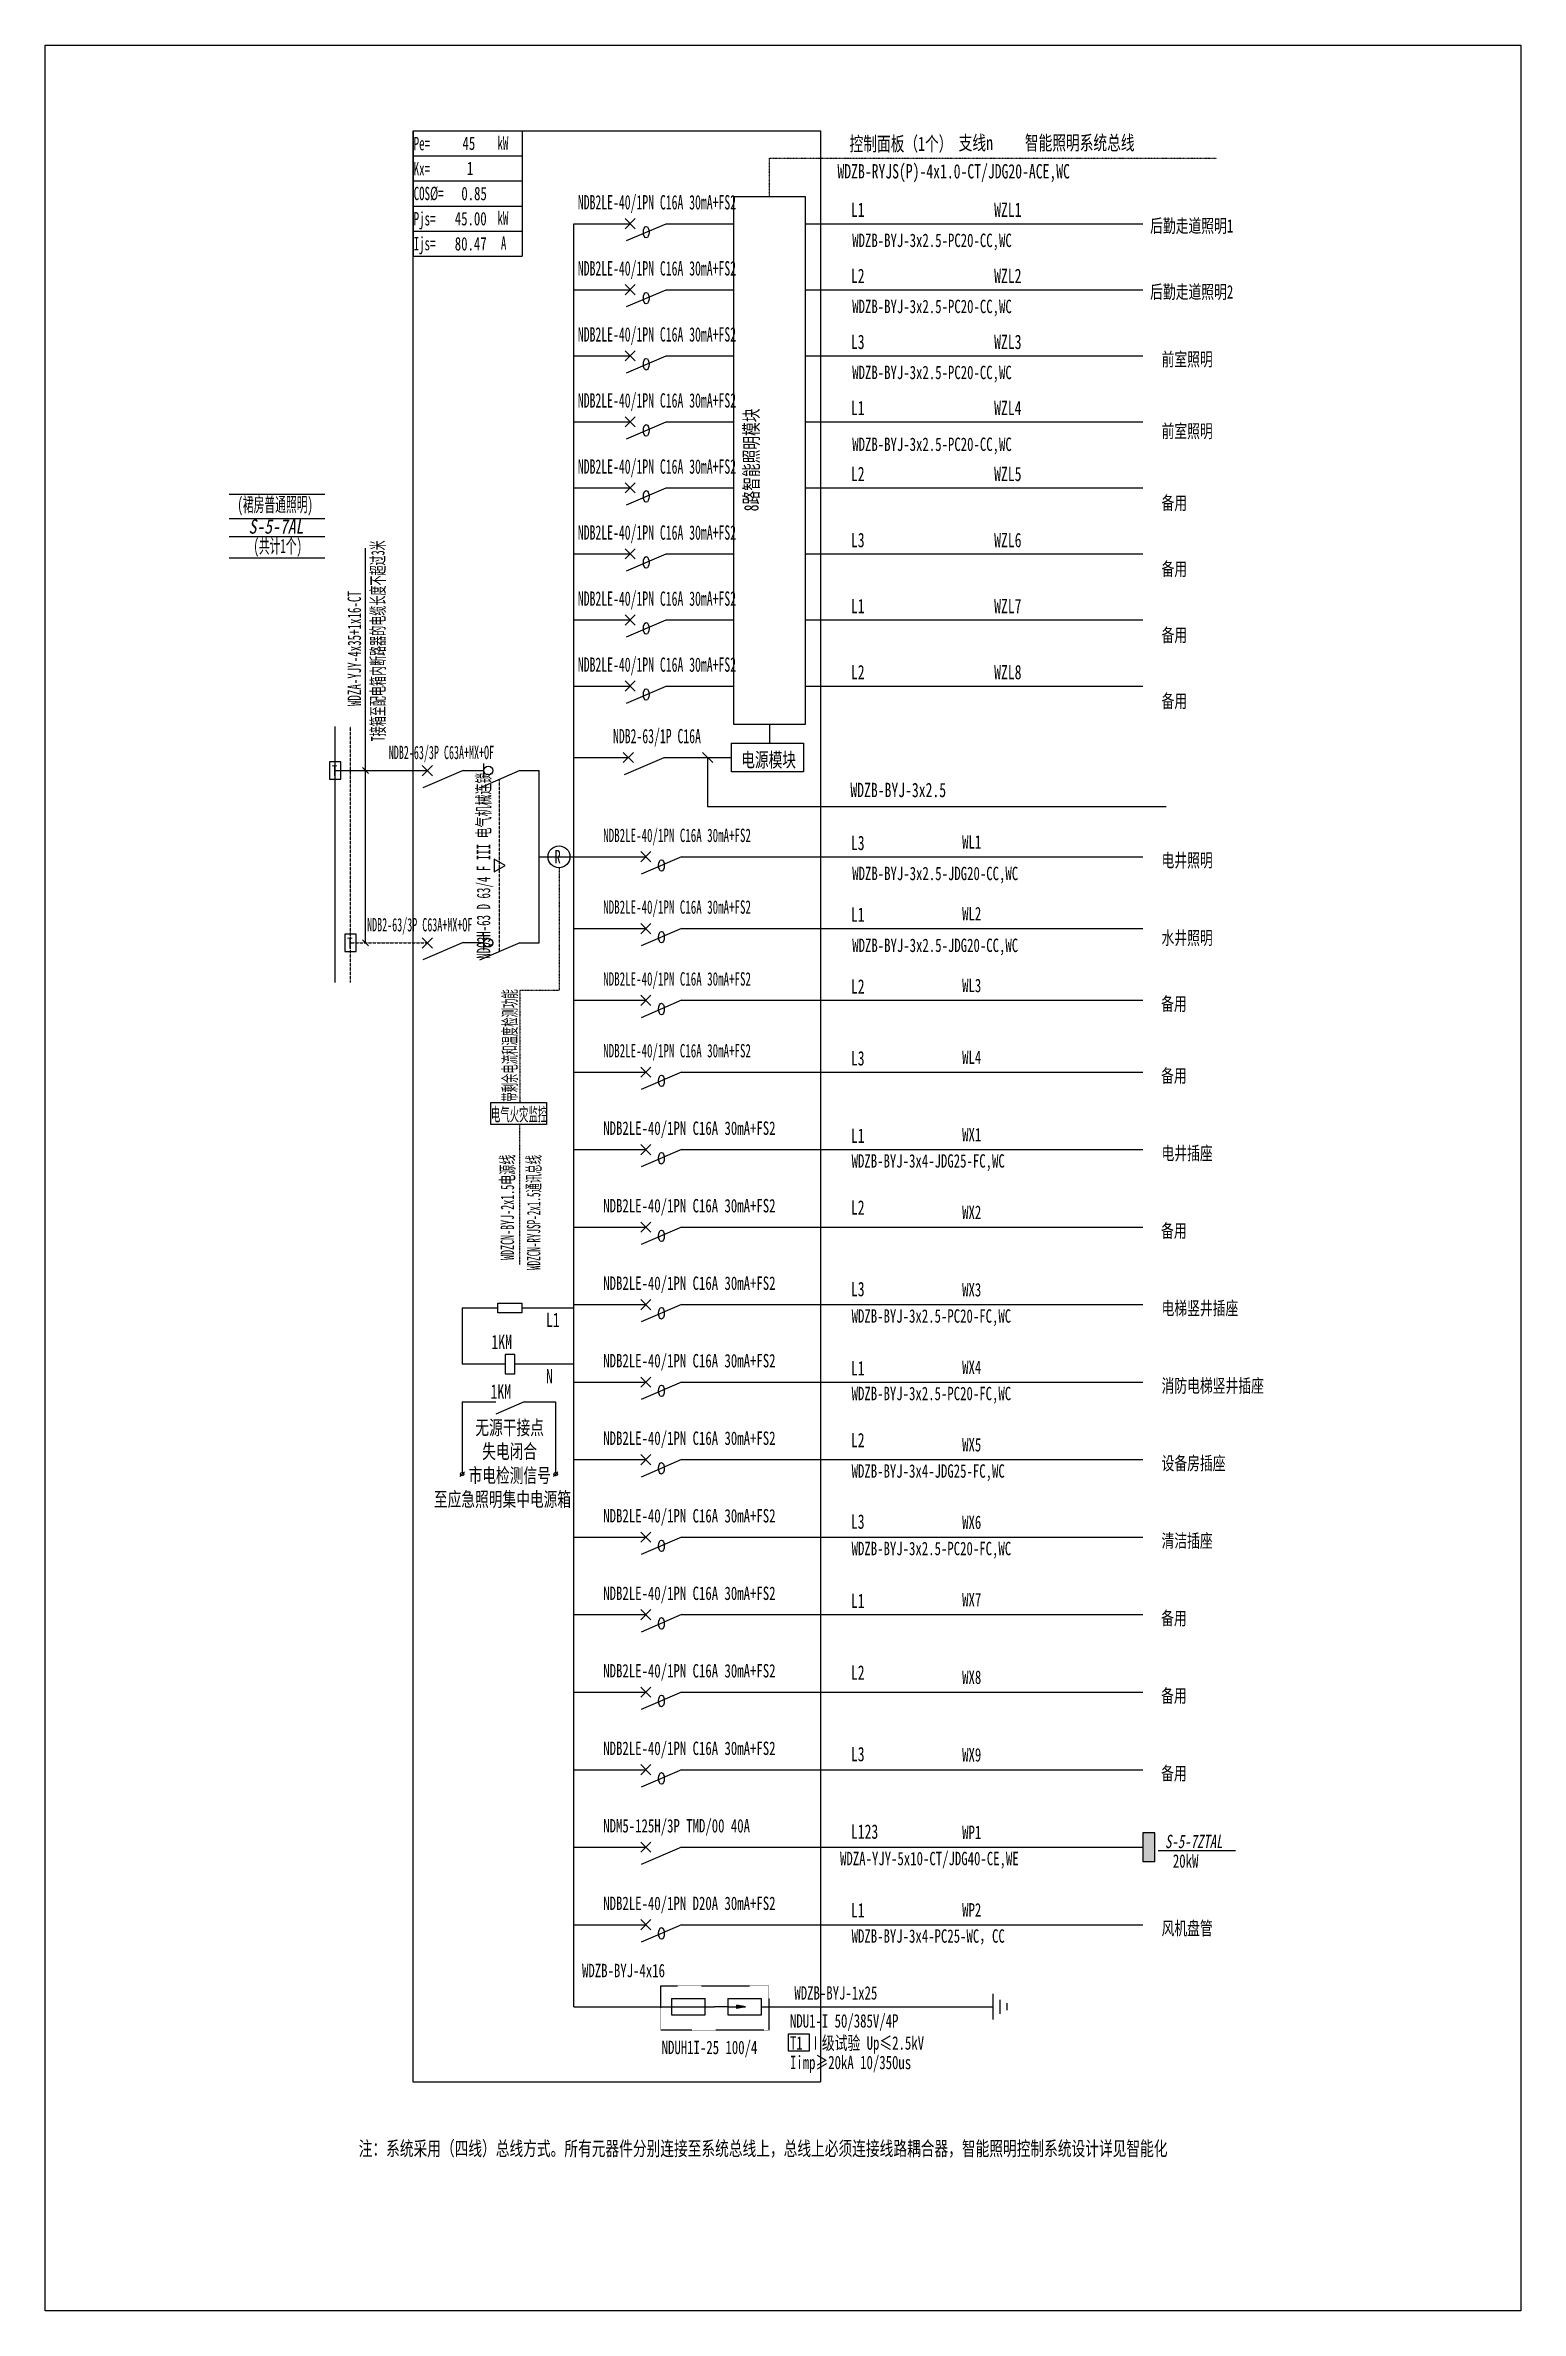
# Model space of a CAD drawing. Extents: x 246592 to 248259, y 287970 to 290531.
import ezdxf
from ezdxf.enums import TextEntityAlignment as Align

# ---------------------------------------------------------------- set-up
doc = ezdxf.new("R2010")
doc.units = 0
doc.header["$MEASUREMENT"] = 0
for name, pattern in [('DASH', [0.35, 0.25, -0.1]), ('DASHDOT', [1, 0.5, -0.25, 0, -0.25]), ('DASHDOT2', [0.5, 0.25, -0.125, 0, -0.125]), ('DASHDOTX2', [2, 1, -0.5, 0, -0.5]), ('DASHED', [0.75, 0.5, -0.25]), ('DASHED2', [0.375, 0.25, -0.125])]:
    doc.linetypes.add(name, pattern=pattern)
for name, color, linetype in [('D_E_Eqpm(强电设备)', 100, 'Continuous'), ('D_E_Eqpm（强电设备）', 100, 'Continuous'), ('D_E_Text(强电文字)', 51, 'Continuous'), ('D_E_Text（强电文字）', 51, 'Continuous'), ('D_E_Tray（强电普通桥架）', 51, 'Continuous'), ('D_E_Wire(强电线缆)', 10, 'Continuous'), ('D_E_WireEm（强电应急照明线缆）', 10, 'DASHED'), ('D_E_Wire（强电线缆）', 10, 'Continuous'), ('D_El_Eqpm（弱电设备）', 100, 'Continuous'), ('D_El_Text（弱电文字）', 51, 'Continuous'), ('DQ-漏电火灾', 80, 'Continuous'), ('DQ_Eqpm', 100, 'Continuous'), ('E_E_Eqpm（强电设备）', 100, 'Continuous'), ('E_E_Wire（强电线缆）', 10, 'Continuous'), ('FL04GGFW_E72-配电箱系统图-塔楼部分$0$D_E_Text（强电文字）', 51, 'Continuous'), ('FL09U293_E72-地下室配电箱系统图$0$D_E_Eqpm（强电设备）', 100, 'Continuous'), ('系统图', 220, 'Continuous')]:
    doc.layers.add(name, color=color, linetype=linetype)
doc.styles.add('FL04GGFW_E72-配电箱系统图-塔楼部分$0$电气', font='', dxfattribs={"width": 0.7})
doc.styles.add('电气', font='', dxfattribs={"width": 0.7})
doc.styles.add('电气箱', font='simhei.ttf', dxfattribs={"width": 0.8, "oblique": 10})
doc.styles.get('FL04GGFW_E72-配电箱系统图-塔楼部分$0$电气').set_extended_font_data('SimSun')
doc.styles.get('电气').set_extended_font_data('SimSun')

msp = doc.modelspace()

# ---------------------------------------------------------------- hatches: boundary and pattern name
at = {"layer": 'D_E_Eqpm（强电设备）'}
msp.add_hatch(color=51, dxfattribs=at).paths.add_polyline_path([(247832.1, 288510.6), (247845.6, 288510.6), (247845.6, 288478.1), (247832.1, 288478.1)])

# ---------------------------------------------------------------- linework, layer by layer
at = {"linetype": 'DASHED'}
for p, q in [((247007.3, 290434.5, 0), (247467.7, 290434.5, 0)), ((247007.3, 288228.7, 0), (247007.3, 290434.5, 0)), ((247467.7, 290434.5, 0), (247467.7, 288228.7, 0)), ((247467.7, 288228.7, 0), (247007.3, 288228.7, 0))]:
    msp.add_line(p, q, dxfattribs=at)
for p, q in [((246799.2, 290023.6, 0), (246907.4, 290023.6, 0)), ((246799.2, 289996.3, 0), (246907.4, 289996.3, 0)), ((246799.2, 289976, 0), (246907.4, 289976, 0)), ((246799.2, 289951.6, 0), (246907.4, 289951.6, 0))]:
    msp.add_line(p, q)
at = {"linetype": 'DASHED2'}
for p, q in [((247287.2, 288337.8, 0), (247409.4, 288337.8, 0)), ((247287.2, 288287.5, 0), (247287.2, 288337.8, 0)), ((247409.4, 288337.8, 0), (247409.4, 288287.5, 0)), ((247409.4, 288287.5, 0), (247287.2, 288287.5, 0))]:
    msp.add_line(p, q, dxfattribs=at)
at = {"layer": 'D_E_Eqpm(强电设备)'}
for p, q in [((247017.6, 289705.4, 0), (247029.1, 289716.9, 0)), ((247029.1, 289705.4, 0), (247017.6, 289716.9, 0)), ((247017.6, 289510.7, 0), (247029.1, 289522.2, 0)), ((247029.1, 289510.7, 0), (247017.6, 289522.2, 0)), ((247299.1, 288323.2, 0), (247337.2, 288323.2, 0)), ((247299.1, 288323.2, 0), (247299.1, 288304.8, 0)), ((247337.1, 288304.8, 0), (247337.1, 288323.2, 0)), ((247363, 288314, 0), (247347.7, 288314, 0)), ((247363, 288323.2, 0), (247401, 288323.2, 0)), ((247363, 288323.2, 0), (247363, 288304.8, 0)), ((247363, 288314, 0), (247382.7, 288314, 0)), ((247382.7, 288314, 0), (247373.2, 288315.9, 0)), ((247373.2, 288312, 0), (247373.2, 288315.9, 0)), ((247382.7, 288314, 0), (247373.2, 288312, 0)), ((247400.9, 288304.8, 0), (247400.9, 288323.2, 0)), ((247299.1, 288304.8, 0), (247337.1, 288304.8, 0)), ((247363, 288304.8, 0), (247400.9, 288304.8, 0))]:
    msp.add_line(p, q, dxfattribs=at)
msp.add_solid([(247373.2, 288312, 0), (247382.7, 288314, 0), (247373.2, 288315.9, 0)], dxfattribs=at)
at = {"layer": 'D_E_Eqpm（强电设备）'}
for p, q in [((247450.5, 290359.6, 0), (247369.3, 290359.6, 0)), ((247369.3, 290359.6, 0), (247369.3, 289763.8, 0)), ((247450.5, 289763.8, 0), (247450.5, 290359.6, 0)), ((247369.3, 289763.8, 0), (247450.5, 289763.8, 0)), ((247367.2, 289742.3, 0), (247448.3, 289742.3, 0)), ((247367.2, 289709.8, 0), (247367.2, 289742.3, 0)), ((247448.3, 289742.3, 0), (247448.3, 289709.8, 0)), ((247127.9, 289711.2, 0), (247082.1, 289691.5, 0)), ((247087.3, 289703.1, 0), (247087.3, 289719.3, 0)), ((247448.3, 289709.8, 0), (247367.2, 289709.8, 0)), ((247264.4, 289608.1, 0), (247275.8, 289619.6, 0)), ((247275.8, 289608.1, 0), (247264.4, 289619.6, 0)), ((247111.2, 289604, 0), (247098.7, 289611.2, 0)), ((247098.7, 289611.2, 0), (247098.7, 289596.8, 0)), ((247098.7, 289596.8, 0), (247111.2, 289604, 0)), ((247310.7, 289613.8, 0), (247264.9, 289594.2, 0)), ((247127.9, 289516.5, 0), (247082.1, 289496.8, 0)), ((247087.3, 289508.3, 0), (247087.3, 289524.6, 0)), ((247264.4, 289526.9, 0), (247275.8, 289538.4, 0)), ((247275.8, 289526.9, 0), (247264.4, 289538.4, 0)), ((247310.7, 289532.7, 0), (247264.9, 289513.1, 0)), ((247264.4, 289445.8, 0), (247275.8, 289457.3, 0)), ((247275.8, 289445.8, 0), (247264.4, 289457.3, 0)), ((247310.7, 289451.6, 0), (247264.9, 289431.9, 0)), ((247264.4, 289364.7, 0), (247275.8, 289376.2, 0)), ((247275.8, 289364.7, 0), (247264.4, 289376.2, 0)), ((247310.7, 289370.4, 0), (247264.9, 289350.8, 0)), ((247264.4, 289277.1, 0), (247275.8, 289288.5, 0)), ((247275.8, 289277.1, 0), (247264.4, 289288.5, 0)), ((247310.7, 289282.8, 0), (247264.9, 289263.2, 0)), ((247264.4, 289189.5, 0), (247275.8, 289200.9, 0)), ((247275.8, 289189.5, 0), (247264.4, 289200.9, 0)), ((247310.7, 289195.2, 0), (247264.9, 289175.6, 0)), ((247103.1, 289109.3, 0), (247130.1, 289109.3, 0)), ((247103.1, 289098.5, 0), (247103.1, 289109.3, 0)), ((247130.1, 289109.3, 0), (247130.1, 289098.5, 0)), ((247264.4, 289101.9, 0), (247275.8, 289113.3, 0)), ((247275.8, 289101.9, 0), (247264.4, 289113.3, 0)), ((247310.7, 289107.6, 0), (247264.9, 289088, 0)), ((247130.1, 289098.5, 0), (247103.1, 289098.5, 0)), ((247122, 289051.1, 0), (247111.2, 289051.1, 0)), ((247111.2, 289051.1, 0), (247111.2, 289029.4, 0)), ((247111.2, 289029.4, 0), (247122, 289029.4, 0)), ((247122, 289029.4, 0), (247122, 289051.1, 0)), ((247264.4, 289014.3, 0), (247275.8, 289025.7, 0)), ((247275.8, 289014.3, 0), (247264.4, 289025.7, 0)), ((247310.7, 289020, 0), (247264.9, 289000.4, 0)), ((247132.6, 288997.6, 0), (247100.6, 288983.9, 0)), ((247264.4, 288926.6, 0), (247275.8, 288938.1, 0)), ((247275.8, 288926.6, 0), (247264.4, 288938.1, 0)), ((247310.7, 288932.4, 0), (247264.9, 288912.7, 0)), ((247060.1, 288913.5, 0), (247065.2, 288918.7, 0)), ((247165.8, 288913.5, 0), (247170.9, 288918.7, 0)), ((247264.4, 288839, 0), (247275.8, 288850.5, 0)), ((247275.8, 288839, 0), (247264.4, 288850.5, 0)), ((247310.7, 288844.8, 0), (247264.9, 288825.1, 0)), ((247264.4, 288751.4, 0), (247275.8, 288762.9, 0)), ((247275.8, 288751.4, 0), (247264.4, 288762.9, 0)), ((247310.7, 288757.2, 0), (247264.9, 288737.5, 0)), ((247264.4, 288663.8, 0), (247275.8, 288675.3, 0)), ((247275.8, 288663.8, 0), (247264.4, 288675.3, 0)), ((247310.7, 288669.6, 0), (247264.9, 288649.9, 0)), ((247264.4, 288576.2, 0), (247275.8, 288587.7, 0)), ((247275.8, 288576.2, 0), (247264.4, 288587.7, 0)), ((247310.7, 288581.9, 0), (247264.9, 288562.3, 0)), ((247264.4, 288488.6, 0), (247275.8, 288500.1, 0)), ((247275.8, 288488.6, 0), (247264.4, 288500.1, 0)), ((247310.7, 288494.3, 0), (247264.9, 288474.7, 0)), ((247264.4, 288401, 0), (247275.8, 288412.5, 0)), ((247275.8, 288401, 0), (247264.4, 288412.5, 0)), ((247310.7, 288406.7, 0), (247264.9, 288387.1, 0))]:
    msp.add_line(p, q, dxfattribs=at)
at = {"layer": 'D_E_Eqpm（强电设备）', "linetype": 'DASH'}
msp.add_line((247105, 289506.6, 0), (247105, 289701.4, 0), dxfattribs=at)
at = {"layer": 'D_E_Eqpm（强电设备）', "elevation": 0}
msp.add_lwpolyline([(247845.6, 288478.1), (247845.6, 288510.6), (247832.1, 288510.6), (247832.1, 288478.1)], close=True, dxfattribs=at)
at = {"layer": 'D_E_Eqpm（强电设备）'}
for centre, radius in [((247092.2, 289711.2, 0), 4.93), ((247092.2, 289516.5, 0), 4.93), ((247062.6, 288916.1, 0), 1.95), ((247168.3, 288916.1, 0), 1.95)]:
    msp.add_circle(centre, radius, dxfattribs=at)
for centre in [(247270.7, 290319.8, 0), (247270.7, 290245.2, 0), (247270.7, 290170.5, 0), (247270.7, 290095.8, 0), (247270.7, 290021.2, 0), (247270.7, 289946.5, 0), (247270.7, 289871.9, 0), (247270.7, 289797.2, 0), (247287.8, 289604, 0), (247287.8, 289522.9, 0), (247287.8, 289441.7, 0), (247287.8, 289360.6, 0), (247287.8, 289273, 0), (247287.8, 289185.4, 0), (247287.8, 289097.8, 0), (247287.8, 289010.2, 0), (247287.8, 288922.6, 0), (247287.8, 288835, 0), (247287.8, 288747.3, 0), (247287.8, 288659.7, 0), (247287.8, 288572.1, 0), (247287.8, 288396.9, 0)]:
    msp.add_ellipse(centre, major_axis=(0, 6.53), ratio=0.500475, dxfattribs=at)
at = {"layer": 'D_E_Text(强电文字)', "color": 51}
for p, q in [((246953.4, 289516.5, 0), (246953.4, 289962.7, 0)), ((246950, 289714.6, 0), (246956.8, 289707.8, 0)), ((246950, 289519.8, 0), (246956.8, 289513.1, 0))]:
    msp.add_line(p, q, dxfattribs=at)
at = {"layer": 'D_E_Text（强电文字）'}
for p, q in [((247007.3, 290434.5, 0), (247130.4, 290434.5, 0)), ((247007.3, 290434.5, 0), (247007.3, 290292.5, 0)), ((247130.4, 290434.5, 0), (247130.4, 290292.5, 0)), ((247007.3, 290406.1, 0), (247130.4, 290406.1, 0)), ((247007.3, 290377.7, 0), (247130.4, 290377.7, 0)), ((247007.3, 290349.3, 0), (247130.4, 290349.3, 0)), ((247007.3, 290320.9, 0), (247130.4, 290320.9, 0)), ((247007.3, 290292.5, 0), (247130.4, 290292.5, 0)), ((247936.7, 288490.1, 0), (247849.2, 288490.1, 0)), ((247431.5, 288283.3, 0), (247455, 288283.3, 0)), ((247431.5, 288263.9, 0), (247431.5, 288283.3, 0)), ((247455, 288263.9, 0), (247431.5, 288263.9, 0)), ((247455, 288283.3, 0), (247455, 288263.9, 0))]:
    msp.add_line(p, q, dxfattribs=at)
at = {"layer": 'D_E_Wire(强电线缆)'}
for p, q in [((247189, 288314, 0), (247189, 290329.4, 0)), ((246919, 289471.8, 0), (246919, 289761.2, 0)), ((246919, 289711.2, 0), (247023.4, 289711.2, 0))]:
    msp.add_line(p, q, dxfattribs=at)
at = {"layer": 'D_E_Wire(强电线缆)', "color": 10}
for p, q in [((247189, 290329.4, 0), (247252.5, 290329.4, 0)), ((247293.1, 290329.4, 0), (247369.3, 290329.4, 0)), ((247450.5, 290329.4, 0), (247832.1, 290329.4, 0)), ((247189, 290254.8, 0), (247252.5, 290254.8, 0)), ((247293.1, 290254.8, 0), (247369.3, 290254.8, 0)), ((247450.5, 290254.8, 0), (247832.1, 290254.8, 0)), ((247189, 290180.1, 0), (247252.5, 290180.1, 0)), ((247293.1, 290180.1, 0), (247369.3, 290180.1, 0)), ((247450.5, 290180.1, 0), (247832.1, 290180.1, 0)), ((247189, 290105.4, 0), (247252.5, 290105.4, 0)), ((247293.1, 290105.4, 0), (247369.3, 290105.4, 0)), ((247450.5, 290105.4, 0), (247832.1, 290105.4, 0)), ((247189, 290030.8, 0), (247252.5, 290030.8, 0)), ((247293.1, 290030.8, 0), (247369.3, 290030.8, 0)), ((247450.5, 290030.8, 0), (247832.1, 290030.8, 0)), ((247189, 289956.1, 0), (247252.5, 289956.1, 0)), ((247293.1, 289956.1, 0), (247369.3, 289956.1, 0)), ((247450.5, 289956.1, 0), (247832.1, 289956.1, 0)), ((247189, 289881.5, 0), (247252.5, 289881.5, 0)), ((247293.1, 289881.5, 0), (247369.3, 289881.5, 0)), ((247450.5, 289881.5, 0), (247832.1, 289881.5, 0)), ((247189, 289806.8, 0), (247252.5, 289806.8, 0)), ((247293.1, 289806.8, 0), (247369.3, 289806.8, 0)), ((247450.5, 289806.8, 0), (247832.1, 289806.8, 0)), ((247189, 289726.1, 0), (247250.4, 289726.1, 0)), ((247291, 289726.1, 0), (247367.2, 289726.1, 0)), ((247310.7, 289370.4, 0), (247443.2, 289370.4, 0)), ((247443.2, 289370.4, 0), (247832.1, 289370.4, 0))]:
    msp.add_line(p, q, dxfattribs=at)
at = {"layer": 'D_E_Wire(强电线缆)', "linetype": 'DASH'}
for p, q in [((246936.3, 289471.8, 0), (246936.3, 289761.2, 0)), ((246936.3, 289516.5, 0), (247023.4, 289516.5, 0))]:
    msp.add_line(p, q, dxfattribs=at)
at = {"layer": 'D_E_WireEm（强电应急照明线缆）'}
msp.add_line((247087.3, 289516.5, 0), (247063.1, 289516.5, 0), dxfattribs=at)
at = {"layer": 'D_E_Wire（强电线缆）', "linetype": 'DASHDOT2'}
for p, q in [((247409.9, 290403.4, 0), (247915.4, 290403.4, 0)), ((247409.9, 290359.6, 0), (247409.9, 290403.4, 0))]:
    msp.add_line(p, q, dxfattribs=at)
at = {"layer": 'D_E_Wire（强电线缆）'}
for p, q in [((247063.8, 289711.5, 0), (247087.3, 289711.2, 0)), ((247127.9, 289711.2, 0), (247149.8, 289711.2, 0)), ((247149.8, 289516.5, 0), (247149.8, 289711.2, 0)), ((247149.8, 289613.8, 0), (247189, 289613.8, 0)), ((247189, 289613.8, 0), (247270.1, 289613.8, 0)), ((247310.7, 289613.8, 0), (247832.1, 289613.8, 0)), ((247127.9, 289516.5, 0), (247149.8, 289516.5, 0)), ((247189, 289532.7, 0), (247270.1, 289532.7, 0)), ((247310.7, 289532.7, 0), (247832.1, 289532.7, 0)), ((247189, 289451.6, 0), (247270.1, 289451.6, 0)), ((247310.7, 289451.6, 0), (247832.1, 289451.6, 0)), ((247189, 289370.4, 0), (247270.1, 289370.4, 0)), ((247189, 289282.8, 0), (247270.1, 289282.8, 0)), ((247310.7, 289282.8, 0), (247832.1, 289282.8, 0)), ((247189, 289195.2, 0), (247270.1, 289195.2, 0)), ((247310.7, 289195.2, 0), (247832.1, 289195.2, 0)), ((247189, 289107.6, 0), (247270.1, 289107.6, 0)), ((247310.7, 289107.6, 0), (247832.1, 289107.6, 0)), ((247189, 289020, 0), (247270.1, 289020, 0)), ((247310.7, 289020, 0), (247832.1, 289020, 0)), ((247189, 288932.4, 0), (247270.1, 288932.4, 0)), ((247310.7, 288932.4, 0), (247832.1, 288932.4, 0)), ((247189, 288844.8, 0), (247270.1, 288844.8, 0)), ((247310.7, 288844.8, 0), (247832.1, 288844.8, 0)), ((247189, 288757.2, 0), (247270.1, 288757.2, 0)), ((247310.7, 288757.2, 0), (247832.1, 288757.2, 0)), ((247189, 288669.6, 0), (247270.1, 288669.6, 0)), ((247310.7, 288669.6, 0), (247832.1, 288669.6, 0)), ((247189, 288581.9, 0), (247270.1, 288581.9, 0)), ((247310.7, 288581.9, 0), (247832.1, 288581.9, 0)), ((247189, 288494.3, 0), (247270.1, 288494.3, 0)), ((247189, 288494.3, 0), (247270.1, 288494.3, 0)), ((247310.7, 288494.3, 0), (247832.1, 288494.3, 0)), ((247189, 288406.7, 0), (247270.1, 288406.7, 0)), ((247310.7, 288406.7, 0), (247832.1, 288406.7, 0)), ((247189, 288314, 0), (247347.7, 288314, 0)), ((247400.9, 288314, 0), (247662.8, 288314, 0)), ((247662.8, 288299.6, 0), (247662.8, 288328.5, 0)), ((247670.7, 288306.1, 0), (247670.7, 288321.9, 0)), ((247678.6, 288310, 0), (247678.6, 288317.9, 0))]:
    msp.add_line(p, q, dxfattribs=at)
at = {"layer": 'D_E_Wire（强电线缆）', "ltscale": 3.5}
for p, q in [((247062.6, 289103.9, 0), (247103.1, 289103.9, 0)), ((247062.6, 289103.9, 0), (247062.6, 289040.3, 0)), ((247130.1, 289103.9, 0), (247189, 289103.9, 0)), ((247111.2, 289040.3, 0), (247062.6, 289040.3, 0)), ((247189, 289040.3, 0), (247122, 289040.3, 0)), ((247062.6, 288997.6, 0), (247100.6, 288997.6, 0)), ((247062.6, 288997.6, 0), (247062.6, 288918, 0)), ((247132.6, 288997.6, 0), (247168.3, 288997.6, 0)), ((247168.3, 288997.6, 0), (247168.3, 288918, 0))]:
    msp.add_line(p, q, dxfattribs=at)
at = {"layer": 'D_El_Eqpm（弱电设备）', "color": 3}
for p, q in [((247094.9, 289335.9, 0), (247158, 289335.9, 0)), ((247094.9, 289311.2, 0), (247094.9, 289335.9, 0)), ((247158, 289311.2, 0), (247094.9, 289311.2, 0)), ((247158, 289311.2, 0), (247094.9, 289311.2, 0)), ((247158, 289335.9, 0), (247158, 289311.2, 0))]:
    msp.add_line(p, q, dxfattribs=at)
at = {"layer": 'DQ-漏电火灾', "linetype": 'DASHDOT', "ltscale": 0.5}
for p, q in [((247172.1, 289601.4, 0), (247172.1, 289463.2, 0)), ((247127.8, 289463.2, 0), (247127.8, 289335.9, 0)), ((247127.8, 289463.2, 0), (247172.1, 289463.2, 0)), ((247127.8, 289153.1, 0), (247127.8, 289311.2, 0))]:
    msp.add_line(p, q, dxfattribs=at)
at = {"layer": 'DQ-漏电火灾', "color": 3}
msp.add_circle((247172.1, 289613.8, 0), 12.4, dxfattribs=at)
at = {"layer": 'DQ_Eqpm'}
for p, q in [((246925.5, 289721.1, 0), (246912.6, 289721.1, 0)), ((246912.6, 289721.1, 0), (246912.6, 289701.6, 0)), ((246925.5, 289701.6, 0), (246925.5, 289721.1, 0)), ((246912.6, 289701.6, 0), (246925.5, 289701.6, 0)), ((246942.8, 289526.4, 0), (246929.9, 289526.4, 0)), ((246929.9, 289526.4, 0), (246929.9, 289506.9, 0)), ((246942.8, 289506.9, 0), (246942.8, 289526.4, 0)), ((246929.9, 289506.9, 0), (246942.8, 289506.9, 0))]:
    msp.add_line(p, q, dxfattribs=at)
at = {"layer": 'E_E_Eqpm（强电设备）', "color": 100}
for p, q in [((247246.8, 290323.7, 0), (247258.3, 290335.1, 0)), ((247258.3, 290323.7, 0), (247246.8, 290335.1, 0)), ((247248.3, 290310.2, 0), (247293.1, 290329.4, 0)), ((247246.8, 290249, 0), (247258.3, 290260.5, 0)), ((247258.3, 290249, 0), (247246.8, 290260.5, 0)), ((247248.3, 290235.6, 0), (247293.1, 290254.8, 0)), ((247246.8, 290174.4, 0), (247258.3, 290185.8, 0)), ((247258.3, 290174.4, 0), (247246.8, 290185.8, 0)), ((247248.3, 290160.9, 0), (247293.1, 290180.1, 0)), ((247246.8, 290099.7, 0), (247258.3, 290111.2, 0)), ((247258.3, 290099.7, 0), (247246.8, 290111.2, 0)), ((247248.3, 290086.3, 0), (247293.1, 290105.4, 0)), ((247246.8, 290025, 0), (247258.3, 290036.5, 0)), ((247258.3, 290025, 0), (247246.8, 290036.5, 0)), ((247248.3, 290011.6, 0), (247293.1, 290030.8, 0)), ((247246.8, 289950.4, 0), (247258.3, 289961.9, 0)), ((247258.3, 289950.4, 0), (247246.8, 289961.9, 0)), ((247248.3, 289936.9, 0), (247293.1, 289956.1, 0)), ((247246.8, 289875.7, 0), (247258.3, 289887.2, 0)), ((247258.3, 289875.7, 0), (247246.8, 289887.2, 0)), ((247248.3, 289862.3, 0), (247293.1, 289881.5, 0)), ((247246.8, 289801.1, 0), (247258.3, 289812.5, 0)), ((247258.3, 289801.1, 0), (247246.8, 289812.5, 0)), ((247248.3, 289787.6, 0), (247293.1, 289806.8, 0)), ((247244.7, 289720.3, 0), (247256.1, 289731.8, 0)), ((247256.1, 289720.3, 0), (247244.7, 289731.8, 0)), ((247246.2, 289706.9, 0), (247291, 289726.1, 0))]:
    msp.add_line(p, q, dxfattribs=at)
at = {"layer": 'E_E_Wire（强电线缆）'}
msp.add_line((247409.9, 289763.8, 0), (247409.9, 289742.3, 0), dxfattribs=at)
at = {"layer": 'FL04GGFW_E72-配电箱系统图-塔楼部分$0$D_E_Text（强电文字）'}
for p, q in [((247345.8, 289720.3, 0), (247334.3, 289731.8, 0)), ((247340, 289726.1, 0), (247340, 289670.5, 0)), ((247340, 289670.5, 0), (247858.4, 289670.5, 0))]:
    msp.add_line(p, q, dxfattribs=at)
at = {"layer": 'FL09U293_E72-地下室配电箱系统图$0$D_E_Eqpm（强电设备）'}
for p, q in [((247063.8, 289711.5, 0), (247018.1, 289691.9, 0)), ((247063.8, 289516.8, 0), (247018.1, 289497.2, 0))]:
    msp.add_line(p, q, dxfattribs=at)
at = {"layer": '系统图', "ltscale": 9973.992009}
msp.add_lwpolyline([(246591.5, 290531), (248259, 290531), (248259, 287970.5), (246591.5, 287970.5)], close=True, dxfattribs=at)

# ---------------------------------------------------------------- texts
at = {"layer": 'D_E_Text(强电文字)', "style": 'FL04GGFW_E72-配电箱系统图-塔楼部分$0$电气', "width": 0.6}
for s, p in [('NDB2LE-40/1PN C16A 30mA+FS2', (247282.8, 290345.5, 0)), ('NDB2LE-40/1PN C16A 30mA+FS2', (247282.8, 290270.8, 0)), ('NDB2LE-40/1PN C16A 30mA+FS2', (247282.8, 290196.1, 0)), ('NDB2LE-40/1PN C16A 30mA+FS2', (247282.8, 290121.5, 0)), ('NDB2LE-40/1PN C16A 30mA+FS2', (247282.8, 290046.8, 0)), ('NDB2LE-40/1PN C16A 30mA+FS2', (247282.8, 289972.2, 0)), ('NDB2LE-40/1PN C16A 30mA+FS2', (247282.8, 289897.5, 0)), ('NDB2LE-40/1PN C16A 30mA+FS2', (247282.8, 289822.9, 0)), ('NDB2-63/1P C16A', (247282.8, 289742.1, 0))]:
    msp.add_text(s, height=16.227, dxfattribs=at).set_placement(p, align=Align.CENTER)
at = {"layer": 'D_E_Text(强电文字)', "color": 51, "style": 'FL04GGFW_E72-配电箱系统图-塔楼部分$0$电气', "width": 0.7}
for s, p in [('L1', (247502, 290337, 0)), ('L2', (247502, 290262.3, 0)), ('L3', (247502, 290187.7, 0)), ('L1', (247502, 290113, 0)), ('L2', (247502, 290038.4, 0)), ('L3', (247502, 289963.7, 0)), ('L1', (247502, 289889.1, 0)), ('L2', (247502, 289814.4, 0)), ('L3', (247502, 289621.4, 0)), ('L1', (247502, 289540.3, 0)), ('L2', (247502, 289459.1, 0)), ('L3', (247502, 289378, 0)), ('L1', (247502, 289290.4, 0)), ('L2', (247502, 289209.3, 0)), ('L3', (247502, 289117.1, 0)), ('L1', (247502, 289027.6, 0)), ('L2', (247502, 288946.4, 0)), ('L3', (247502, 288854.3, 0)), ('L1', (247502, 288764.7, 0)), ('L2', (247502, 288683.6, 0)), ('L3', (247502, 288591.5, 0)), ('L123', (247502, 288503.9, 0)), ('L1', (247502, 288415, 0))]:
    msp.add_text(s, height=16.23, dxfattribs=at).set_placement(p)
at = {"layer": 'D_E_Text(强电文字)', "width": 0.7}
for s, height, style, p in [('WZL1', 16.23, 'FL04GGFW_E72-配电箱系统图-塔楼部分$0$电气', (247663.9, 290337, 0)), ('WDZB-BYJ-3x2.5-PC20-CC,WC', 15.145, 'FL04GGFW_E72-配电箱系统图-塔楼部分$0$电气', (247503.5, 290303, 0)), ('WZL2', 16.23, 'FL04GGFW_E72-配电箱系统图-塔楼部分$0$电气', (247663.9, 290262.3, 0)), ('WDZB-BYJ-3x2.5-PC20-CC,WC', 15.145, 'FL04GGFW_E72-配电箱系统图-塔楼部分$0$电气', (247503.5, 290228.3, 0)), ('WZL3', 16.23, 'FL04GGFW_E72-配电箱系统图-塔楼部分$0$电气', (247663.9, 290187.7, 0)), ('WDZB-BYJ-3x2.5-PC20-CC,WC', 15.145, 'FL04GGFW_E72-配电箱系统图-塔楼部分$0$电气', (247503.5, 290153.7, 0)), ('WZL4', 16.23, 'FL04GGFW_E72-配电箱系统图-塔楼部分$0$电气', (247663.9, 290113, 0)), ('WDZB-BYJ-3x2.5-PC20-CC,WC', 15.145, 'FL04GGFW_E72-配电箱系统图-塔楼部分$0$电气', (247503.5, 290072.5, 0)), ('WZL5', 16.23, 'FL04GGFW_E72-配电箱系统图-塔楼部分$0$电气', (247663.9, 290038.4, 0)), ('WZL6', 16.23, 'FL04GGFW_E72-配电箱系统图-塔楼部分$0$电气', (247663.9, 289963.7, 0)), ('WZL7', 16.23, 'FL04GGFW_E72-配电箱系统图-塔楼部分$0$电气', (247663.9, 289889.1, 0)), ('WZL8', 16.23, 'FL04GGFW_E72-配电箱系统图-塔楼部分$0$电气', (247663.9, 289814.4, 0)), ('WDZB-BYJ-3x2.5', 16.227, 'FL04GGFW_E72-配电箱系统图-塔楼部分$0$电气', (247501.4, 289681.2, 0)), ('WDZB-BYJ-3x2.5-JDG20-CC,WC', 15.145, 'FL04GGFW_E72-配电箱系统图-塔楼部分$0$电气', (247503.5, 289587.4, 0)), ('WDZB-BYJ-3x2.5-JDG20-CC,WC', 15.145, 'FL04GGFW_E72-配电箱系统图-塔楼部分$0$电气', (247503.5, 289506.2, 0)), ('WDZB-BYJ-4x16', 15.145, '电气', (247198.1, 288347.4, 0)), ('WDZB-BYJ-1x25', 15.145, '电气', (247438.1, 288322.1, 0)), ('T1 Ⅰ级试验 Up≤2.5kV ', 15.145, '电气', (247433.1, 288265.5, 0)), ('Iimp≥20kA 10/350us', 15.145, '电气', (247433.1, 288243.5, 0)), ('注：系统采用（四线）总线方式。所有元器件分别连接至系统总线上，总线上必须连接线路耦合器，智能照明控制系统设计详见智能化', 16.227, 'FL04GGFW_E72-配电箱系统图-塔楼部分$0$电气', (246945.7, 288145.7, 0))]:
    msp.add_text(s, height=height, dxfattribs=dict(at, style=style)).set_placement(p)
at = {"layer": 'D_E_Text(强电文字)', "color": 51, "style": '电气'}
for s, width, p in [('T接箱至配电箱内断路器的电缆长度不超过3米', 0.55, (246974.9, 289744.3, 0)), ('WDZA-YJY-4x35+1x16-CT', 0.6, (246948.3, 289784.2, 0))]:
    msp.add_text(s, height=15.145, rotation=90, dxfattribs=dict(at, width=width)).set_placement(p)
at = {"layer": 'D_E_Text(强电文字)', "color": 51, "true_color": 0xffff7f, "style": '电气', "width": 0.7}
msp.add_text('NDU1-I 50/385V/4P', height=15.145, dxfattribs=at).set_placement((247433.1, 288290.5, 0))
at = {"layer": 'D_E_Text（强电文字）', "linetype": 'Continuous', "style": '电气', "width": 0.6}
for s, height, p in [('Pe=', 15.14, (247007.8, 290412.4, 0)), ('kW', 15.14, (247102.5, 290412.9, 0)), ('Kx=', 15.14, (247007.8, 290383.9, 0)), ('COS%%C=', 15.14, (247007.8, 290356, 0)), ('Pjs=', 15.14, (247007.8, 290327.4, 0)), ('kW', 15.14, (247102.5, 290328.3, 0)), ('Ijs=', 15.14, (247007.8, 290299.3, 0)), ('A', 15.1, (247106.4, 290299.9, 0))]:
    msp.add_text(s, height=height, dxfattribs=at).set_placement(p)
at = {"layer": 'D_E_Text（强电文字）', "style": '电气'}
for s, height, width, p in [('45', 15.14, 0.7, (247063, 290412.7, 0)), ('1', 15.1, 0.7, (247068, 290384.3, 0)), (' 0.85', 15.14, 0.7, (247054.5, 290355.9, 0)), ('后勤走道照明1', 15.14, 0.7, (247840.2, 290319.4, 0)), ('后勤走道照明2', 15.14, 0.7, (247840.2, 290244.8, 0)), ('前室照明', 15.14, 0.7, (247853.1, 290168.5, 0)), ('前室照明', 15.14, 0.7, (247853.1, 290087.4, 0)), ('备用', 15.14, 0.7, (247853.1, 290006.2, 0)), ('备用', 15.14, 0.7, (247853.1, 289931.6, 0)), ('备用', 15.14, 0.7, (247853.1, 289856.9, 0)), ('备用', 15.14, 0.7, (247853.1, 289782.3, 0)), ('电源模块', 16.23, 0.7, (247378, 289715.3, 0)), ('NDB2LE-40/1PN C16A 30mA+FS2', 15.145, 0.6, (247222.1, 289630.5, 0)), ('WL1', 15.14, 0.7, (247627.7, 289623.1, 0)), ('电井照明', 15.14, 0.7, (247853.1, 289602.2, 0)), ('NDB2LE-40/1PN C16A 30mA+FS2', 15.145, 0.6, (247222.1, 289549.4, 0)), ('WL2', 15.14, 0.7, (247627.7, 289542, 0)), ('水井照明', 15.14, 0.7, (247853.1, 289514.6, 0)), ('NDB2LE-40/1PN C16A 30mA+FS2', 15.145, 0.6, (247222.1, 289468.2, 0)), ('WL3', 15.14, 0.7, (247627.7, 289460.8, 0)), ('备用', 15.14, 0.7, (247852.6, 289440, 0)), ('NDB2LE-40/1PN C16A 30mA+FS2', 15.145, 0.6, (247222.1, 289387.1, 0)), ('WL4', 15.14, 0.7, (247627.7, 289379.7, 0)), ('备用', 15.14, 0.7, (247852.6, 289358.8, 0)), ('NDB2LE-40/1PN C16A 30mA+FS2', 15.145, 0.7, (247222.1, 289299.5, 0)), ('WX1', 15.14, 0.7, (247627.7, 289292.1, 0)), ('电井插座', 15.14, 0.7, (247853.1, 289271.2, 0)), ('WDZB-BYJ-3x4-JDG25-FC,WC', 15.145, 0.7, (247502.8, 289262.5, 0)), ('NDB2LE-40/1PN C16A 30mA+FS2', 15.145, 0.7, (247222.1, 289211.9, 0)), ('WX2', 15.14, 0.7, (247627.7, 289204.5, 0)), ('备用', 15.14, 0.7, (247852.6, 289183.6, 0)), ('NDB2LE-40/1PN C16A 30mA+FS2', 15.145, 0.7, (247222.1, 289124.3, 0)), ('WX3', 15.14, 0.7, (247627.7, 289116.9, 0)), ('电梯竖井插座', 15.14, 0.7, (247853.1, 289096, 0)), ('WDZB-BYJ-3x2.5-PC20-FC,WC', 15.145, 0.7, (247502.8, 289087.2, 0)), ('NDB2LE-40/1PN C16A 30mA+FS2', 15.145, 0.7, (247222.1, 289036.7, 0)), ('WX4', 15.14, 0.7, (247627.7, 289029.3, 0)), ('WDZB-BYJ-3x2.5-PC20-FC,WC', 15.145, 0.7, (247502.8, 288999.6, 0)), ('消防电梯竖井插座', 15.14, 0.7, (247853.1, 289008.4, 0)), ('NDB2LE-40/1PN C16A 30mA+FS2', 15.145, 0.7, (247222.1, 288949.1, 0)), ('WX5', 15.14, 0.7, (247627.7, 288941.7, 0)), ('WDZB-BYJ-3x4-JDG25-FC,WC', 15.145, 0.7, (247502.8, 288912, 0)), ('设备房插座', 15.14, 0.7, (247853.1, 288920.8, 0)), ('NDB2LE-40/1PN C16A 30mA+FS2', 15.145, 0.7, (247222.1, 288861.4, 0)), ('WX6', 15.14, 0.7, (247627.7, 288854.1, 0)), ('清洁插座', 15.14, 0.7, (247853.1, 288833.2, 0)), ('WDZB-BYJ-3x2.5-PC20-FC,WC', 15.145, 0.7, (247502.8, 288824.4, 0)), ('NDB2LE-40/1PN C16A 30mA+FS2', 15.145, 0.7, (247222.1, 288773.8, 0)), ('WX7', 15.14, 0.7, (247627.7, 288766.5, 0)), ('备用', 15.14, 0.7, (247852.6, 288745.6, 0)), ('NDB2LE-40/1PN C16A 30mA+FS2', 15.145, 0.7, (247222.1, 288686.2, 0)), ('WX8', 15.14, 0.7, (247627.7, 288678.9, 0)), ('备用', 15.14, 0.7, (247852.6, 288658, 0)), ('NDB2LE-40/1PN C16A 30mA+FS2', 15.145, 0.7, (247222.1, 288598.6, 0)), ('WX9', 15.14, 0.7, (247627.7, 288591.2, 0)), ('备用', 15.14, 0.7, (247852.6, 288570.3, 0)), ('NDM5-125H/3P TMD/00 40A', 15.145, 0.7, (247222.1, 288511, 0)), ('WP1', 15.14, 0.7, (247627.7, 288503.6, 0)), ('WDZA-YJY-5x10-CT/JDG40-CE,WE', 15.145, 0.7, (247489.7, 288474, 0)), ('20kW', 15.14, 0.7, (247865.9, 288471.2, 0)), ('NDB2LE-40/1PN D20A 30mA+FS2', 15.145, 0.7, (247222.1, 288423.4, 0)), ('WP2', 15.14, 0.7, (247627.7, 288416, 0)), ('WDZB-BYJ-3x4-PC25-WC，CC', 15.145, 0.7, (247502.8, 288386.4, 0)), ('风机盘管', 15.14, 0.7, (247853.1, 288395.1, 0))]:
    msp.add_text(s, height=height, dxfattribs=dict(at, width=width)).set_placement(p)
at = {"layer": 'D_E_Text（强电文字）', "color": 200, "style": '电气', "width": 0.7}
for s, p in [('45.00', (247054.3, 290327.5, 0)), ('80.47', (247054.3, 290299.1, 0))]:
    msp.add_text(s, height=15.14, dxfattribs=at).set_placement(p)
at = {"layer": 'D_E_Text（强电文字）', "style": '电气'}
for s, height, width, p in [('(裙房普通照明)', 16.23, 0.55, (246851.3, 290011, 0)), ('(共计1个)', 16.23, 0.55, (246854.2, 289964.2, 0)), ('NDB2-63/3P C63A+MX+OF', 15.145, 0.55, (247039.2, 289730.5, 0)), ('NDB2-63/3P C63A+MX+OF', 15.145, 0.55, (247014.7, 289535.8, 0)), ('电气火灾监控', 15.14, 0.5, (247127, 289323, 0))]:
    msp.add_text(s, height=height, dxfattribs=dict(at, width=width)).set_placement(p, align=Align.MIDDLE)
at = {"layer": 'D_E_Text（强电文字）', "style": '电气箱', "oblique": 10, "width": 0.8}
msp.add_text('S-5-7AL', height=16.23, dxfattribs=at).set_placement((246852.3, 289987.1, 0), align=Align.MIDDLE)
at = {"layer": 'D_E_Text（强电文字）', "style": '电气', "width": 0.6}
msp.add_text('NDQ3H-63 D 63/4 F III 电气机械连锁', height=15.145, rotation=90, dxfattribs=at).set_placement((247087.5, 289603.8, 0), align=Align.MIDDLE)
at = {"layer": 'D_E_Text（强电文字）', "color": 51, "style": '电气', "width": 0.7}
for s, height, p in [('L1', 16.23, (247157.4, 289082.3, 0)), ('1KM', 16.23, (247095.7, 289057.3, 0)), ('N', 16.2, (247157.4, 289018.6, 0)), ('1KM', 16.23, (247094.7, 289001.3, 0))]:
    msp.add_text(s, height=height, dxfattribs=at).set_placement(p)
for s, p in [('无源干接点', (247116.3, 288968.7, 0)), ('失电闭合', (247116.3, 288941.7, 0)), ('市电检测信号', (247116.3, 288914.6, 0)), ('至应急照明集中电源箱', (247108.2, 288887.6, 0))]:
    msp.add_text(s, height=16.23, dxfattribs=at).set_placement(p, align=Align.MIDDLE_CENTER)
at = {"layer": 'D_E_Text（强电文字）', "color": 51, "true_color": 0xffff7f, "style": '电气', "width": 0.7}
msp.add_text('NDUH1I-25 100/4', height=15.145, dxfattribs=at).set_placement((247288.1, 288260.5, 0))
at = {"layer": 'D_E_Tray（强电普通桥架）', "linetype": 'DASHDOTX2', "style": '电气箱', "oblique": 10, "width": 0.7}
msp.add_text('S-5-7ZTAL', height=15.14, dxfattribs=at).set_placement((247857.1, 288493.3, 0))
at = {"layer": 'D_El_Text（弱电文字）', "color": 1, "style": '电气', "width": 0.5}
msp.add_text('带剩余电流和温度检测功能', height=15.145, rotation=90, dxfattribs=at).set_placement((247124, 289336.9, 0))
at = {"layer": 'D_El_Text（弱电文字）', "style": '电气'}
for s, width, p in [('WDZCN-BYJ-2x1.5电源线', 0.55, (247121.3, 289158.1, 0)), ('WDZCN-RYJSP-2x1.5通讯总线', 0.5, (247151, 289146.8, 0))]:
    msp.add_text(s, height=15.145, rotation=90, dxfattribs=dict(at, width=width)).set_placement(p)
at = {"layer": 'DQ-漏电火灾', "color": 50, "style": '电气', "width": 0.7}
msp.add_text('R', height=15.1, dxfattribs=at).set_placement((247166.9, 289606.4, 0))
at = {"layer": 'DQ_Eqpm', "color": 51, "style": '电气', "width": 0.8}
for p in [(246915.1, 289705.3, 0), (246932.4, 289510.5, 0)]:
    msp.add_text('T', height=11.9, dxfattribs=at).set_placement(p)
at = {"layer": 'FL04GGFW_E72-配电箱系统图-塔楼部分$0$D_E_Text（强电文字）', "style": 'FL04GGFW_E72-配电箱系统图-塔楼部分$0$电气', "width": 0.7}
for s, height, p in [('控制面板（1个）', 16.23, (247500.5, 290411.6, 0)), ('支线n', 16.23, (247623.8, 290412.7, 0)), ('智能照明系统总线', 16.23, (247698.6, 290412.7, 0)), ('WDZB-RYJS(P)-4x1.0-CT/JDG20-ACE,WC', 16.227, (247486.8, 290380.5, 0))]:
    msp.add_text(s, height=height, dxfattribs=at).set_placement(p)
msp.add_text('8路智能照明模块', height=16.23, rotation=90, dxfattribs=at).set_placement((247397.5, 290004.3, 0))

doc.saveas('drawing.dxf')
